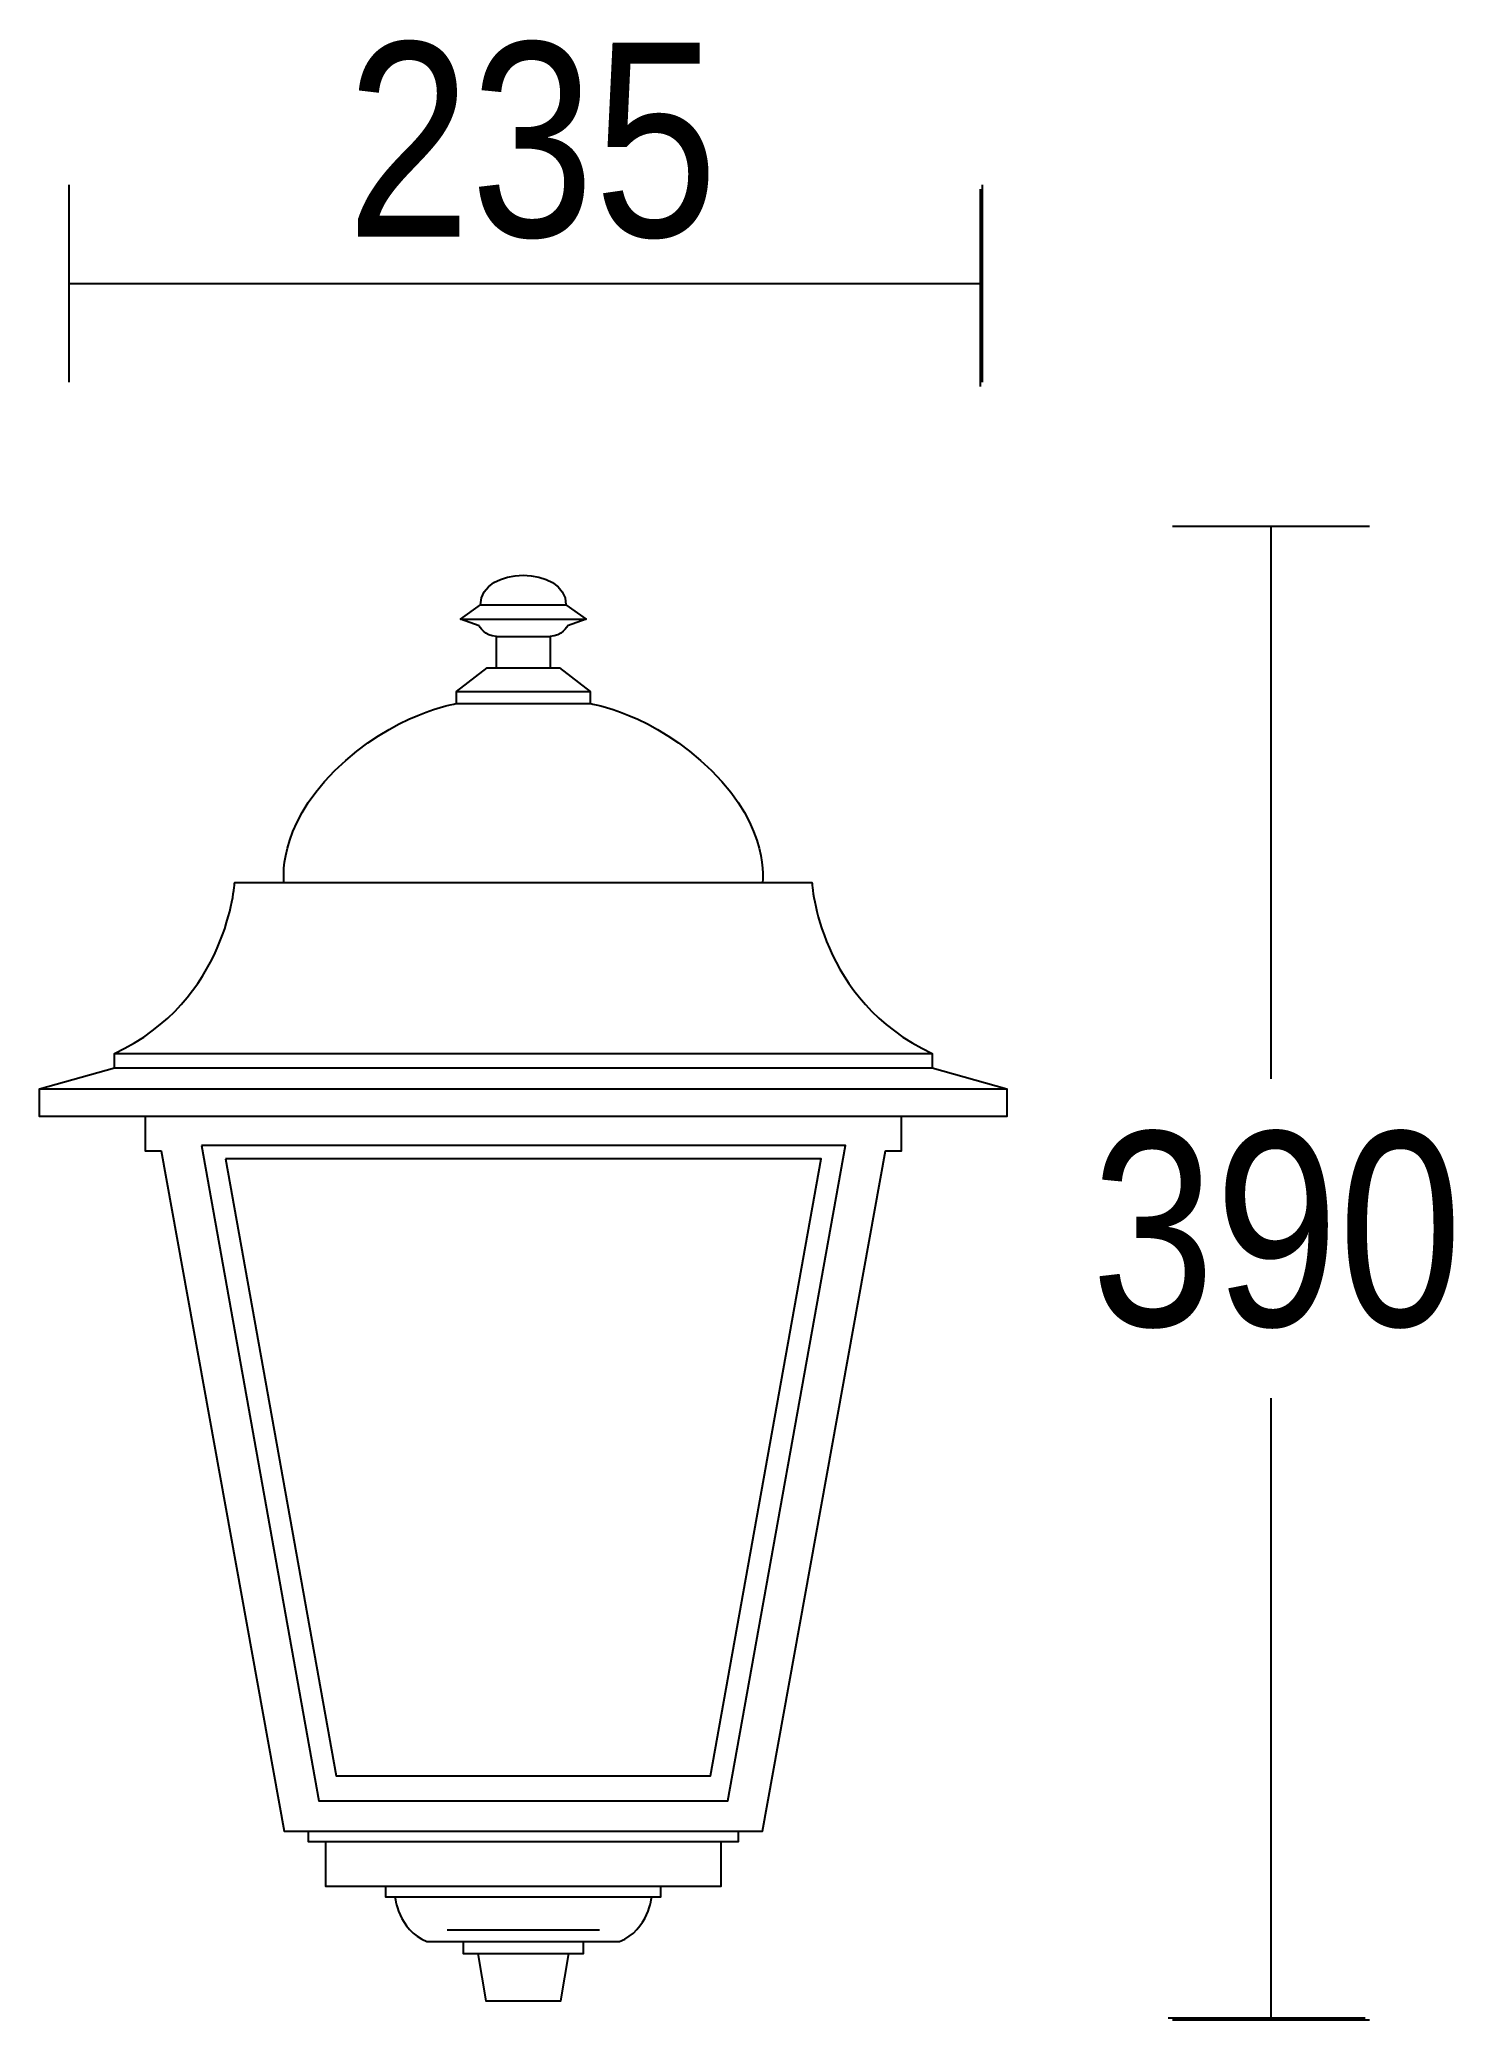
# Model space of a CAD drawing. Extents: x 0 to 129, y 0 to 181.
import ezdxf

# ---------------------------------------------------------------- set-up
doc = ezdxf.new("R2010")
doc.units = 0
doc.layers.add('LIVELLO_1', color=160, linetype='Continuous')
doc.styles.add('STD', font='txt')

# ---------------------------------------------------------------- blocks, each defined once
blk = doc.blocks.new('AI9-BLK1')
at = {"layer": 'LIVELLO_1', "color": 7}
for p, q in [((-61.28, 58.05), (-61.28, 76.03)), ((22, 58.05), (22, 76.03)), ((21.8, 57.66), (21.8, 75.64)), ((-61.28, 67.04), (-40.67, 67.04)), ((-61.13, 67.04), (22.03, 67.04)), ((39.3, 44.92), (57.28, 44.92)), ((48.29, 44.92), (48.29, -5.45)), ((-25.6, 36.44), (-14.15, 36.44)), ((-23.77, 37.76), (-15.98, 37.76)), ((-22.31, 34.88), (-17.43, 34.88)), ((-22.31, 32), (-17.43, 32)), ((-25.96, 29.84), (-13.78, 29.84)), ((-25.96, 28.76), (-13.78, 28.76)), ((-41.68, 12.45), (1.93, 12.45)), ((-57.14, -3.14), (17.4, -3.14)), ((-57.14, -4.46), (17.4, -4.46)), ((-63.96, -6.38), (24.22, -6.38)), ((48.29, -34.58), (48.29, -91.3)), ((-39.49, -74.03), (-0.26, -74.03)), ((-37.9, -74.99), (-1.84, -74.99)), ((-32.42, -79.07), (-7.32, -79.07)), ((-31.56, -80.03), (-8.18, -80.03)), ((-26.82, -83.03), (-12.92, -83.03)), ((-25.36, -84.11), (-14.39, -84.11)), ((-24.02, -85.19), (-15.73, -85.19)), ((38.91, -91.07), (56.89, -91.07)), ((39.3, -91.26), (57.28, -91.26))]:
    blk.add_line(p, q, dxfattribs=at)
for points in [[(-49.22, -11.54), (-38.51, -71.27), (-1.24, -71.27), (9.49, -11.54)], [(-47.03, -12.74), (-36.93, -68.99), (-2.82, -68.99), (7.29, -12.74)]]:
    blk.add_lwpolyline(points, close=True, dxfattribs=at)
for points, knots in [([(-23.77, 37.76), (-23.77, 37.76), (-25.6, 36.44), (-25.6, 36.44), (-25.6, 36.44), (-23.89, 35.84), (-23.89, 35.84), (-23.89, 35.84), (-23.41, 34.88), (-22.31, 34.88), (-22.31, 34.88), (-22.31, 32), (-22.31, 32), (-22.31, 32), (-23.16, 32), (-23.16, 32), (-23.16, 32), (-25.96, 29.84), (-25.96, 29.84), (-25.96, 29.84), (-25.96, 28.76), (-25.96, 28.76), (-25.96, 28.76), (-31.69, 27.92), (-37.05, 22.64), (-42.41, 17.37), (-41.68, 12.45), (-41.68, 12.45), (-41.68, 12.45), (-46.18, 12.45), (-46.18, 12.45), (-46.18, 12.45), (-46.79, 1.65), (-57.14, -3.14), (-57.14, -3.14), (-57.14, -4.46), (-57.14, -4.46), (-57.14, -4.46), (-63.96, -6.38), (-63.96, -6.38), (-63.96, -6.38), (-63.96, -8.9), (-63.96, -8.9), (-63.96, -8.9), (24.22, -8.9), (24.22, -8.9), (24.22, -8.9), (24.22, -6.38), (24.22, -6.38), (24.22, -6.38), (17.4, -4.46), (17.4, -4.46), (17.4, -4.46), (17.4, -3.14), (17.4, -3.14), (7.04, 1.65), (6.44, 12.45), (6.44, 12.45), (6.44, 12.45), (1.93, 12.45), (1.93, 12.45), (1.93, 12.45), (2.66, 17.37), (-2.7, 22.64), (-8.05, 27.92), (-13.78, 28.76), (-13.78, 28.76), (-13.78, 28.76), (-13.78, 29.84), (-13.78, 29.84), (-13.78, 29.84), (-16.58, 32), (-16.58, 32), (-16.58, 32), (-17.43, 32), (-17.43, 32), (-17.43, 32), (-17.43, 34.88), (-17.43, 34.88), (-16.34, 34.88), (-15.85, 35.84), (-15.85, 35.84), (-15.85, 35.84), (-14.15, 36.44), (-14.15, 36.44), (-14.15, 36.44), (-15.98, 37.76), (-15.98, 37.76), (-15.98, 41.35), (-23.77, 41.35), (-23.77, 37.76)], [0, 0, 0, 0, 1, 1, 1, 2, 2, 2, 3, 3, 3, 4, 4, 4, 5, 5, 5, 6, 6, 6, 7, 7, 7, 8, 8, 8, 9, 9, 9, 10, 10, 10, 11, 11, 11, 12, 12, 12, 13, 13, 13, 14, 14, 14, 15, 15, 15, 16, 16, 16, 17, 17, 17, 18, 18, 18, 19, 19, 19, 20, 20, 20, 21, 21, 21, 22, 22, 22, 23, 23, 23, 24, 24, 24, 25, 25, 25, 26, 26, 26, 27, 27, 27, 28, 28, 28, 29, 29, 29, 30, 30, 30, 30]), ([(-54.34, -8.9), (-54.34, -8.9), (-54.34, -12.02), (-54.34, -12.02), (-54.34, -12.02), (-52.88, -12.02), (-52.88, -12.02), (-52.88, -12.02), (-41.68, -74.03), (-41.68, -74.03), (-41.68, -74.03), (-39.49, -74.03), (-39.49, -74.03), (-39.49, -74.03), (-39.49, -74.99), (-39.49, -74.99), (-39.49, -74.99), (-37.9, -74.99), (-37.9, -74.99), (-37.9, -74.99), (-37.9, -79.07), (-37.9, -79.07), (-37.9, -79.07), (-32.42, -79.07), (-32.42, -79.07), (-32.42, -79.07), (-32.42, -80.03), (-32.42, -80.03), (-32.42, -80.03), (-31.56, -80.03), (-31.56, -80.03), (-31.56, -80.03), (-31.32, -83.03), (-28.65, -84.11), (-28.65, -84.11), (-25.36, -84.11), (-25.36, -84.11), (-25.36, -84.11), (-25.36, -85.19), (-25.36, -85.19), (-25.36, -85.19), (-24.02, -85.19), (-24.02, -85.19), (-24.02, -85.19), (-23.29, -89.51), (-23.29, -89.51), (-23.29, -89.51), (-16.46, -89.51), (-16.46, -89.51), (-16.46, -89.51), (-15.73, -85.19), (-15.73, -85.19), (-15.73, -85.19), (-14.39, -85.19), (-14.39, -85.19), (-14.39, -85.19), (-14.39, -84.11), (-14.39, -84.11), (-14.39, -84.11), (-11.1, -84.11), (-11.1, -84.11), (-8.42, -83.03), (-8.18, -80.03), (-8.18, -80.03), (-8.18, -80.03), (-7.32, -80.03), (-7.32, -80.03), (-7.32, -80.03), (-7.32, -79.07), (-7.32, -79.07), (-7.32, -79.07), (-1.84, -79.07), (-1.84, -79.07), (-1.84, -79.07), (-1.84, -74.99), (-1.84, -74.99), (-1.84, -74.99), (-0.26, -74.99), (-0.26, -74.99), (-0.26, -74.99), (-0.26, -74.03), (-0.26, -74.03), (-0.26, -74.03), (1.93, -74.03), (1.93, -74.03), (1.93, -74.03), (13.14, -12.02), (13.14, -12.02), (13.14, -12.02), (14.6, -12.02), (14.6, -12.02), (14.6, -12.02), (14.6, -8.9), (14.6, -8.9)], [0, 0, 0, 0, 1, 1, 1, 2, 2, 2, 3, 3, 3, 4, 4, 4, 5, 5, 5, 6, 6, 6, 7, 7, 7, 8, 8, 8, 9, 9, 9, 10, 10, 10, 11, 11, 11, 12, 12, 12, 13, 13, 13, 14, 14, 14, 15, 15, 15, 16, 16, 16, 17, 17, 17, 18, 18, 18, 19, 19, 19, 20, 20, 20, 21, 21, 21, 22, 22, 22, 23, 23, 23, 24, 24, 24, 25, 25, 25, 26, 26, 26, 27, 27, 27, 28, 28, 28, 29, 29, 29, 30, 30, 30, 31, 31, 31, 31])]:
    blk.add_open_spline(points, degree=3, knots=knots, dxfattribs=at)
at = {"layer": 'LIVELLO_1', "color": 7, "char_height": 17.6991, "attachment_point": 1, "style": 'STD'}
for s, insert in [('\\fArial Narrow|b0|i0;\\H17.6991;\\C7;235', (-35.96, 89.02)), ('\\fArial Narrow|b0|i0;\\H17.6991;\\C7;390', (31.89, -10.3))]:
    blk.add_mtext(s, dxfattribs=dict(at, insert=insert))

msp = doc.modelspace()

# ---------------------------------------------------------------- block references
at = {"layer": 'LIVELLO_1', "color": 7}
msp.add_blockref('AI9-BLK1', (64.433793, 91.730921), dxfattribs=at)

doc.saveas('drawing.dxf')
